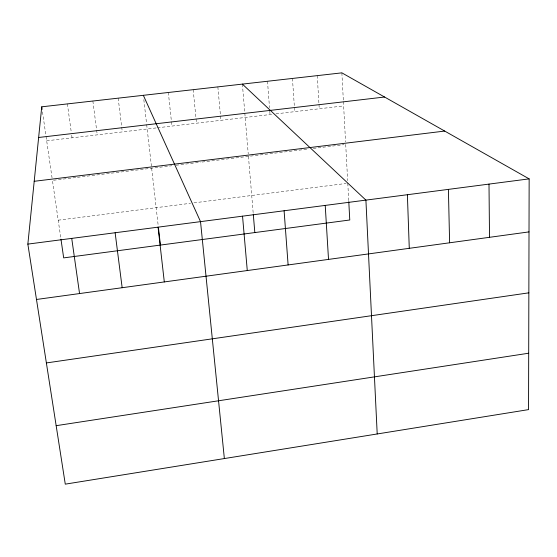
<?xml version="1.0" encoding="UTF-8"?>
<svg xmlns="http://www.w3.org/2000/svg" width="557" height="557" viewBox="0 0 557 557"><rect width="100%" height="100%" fill="white"/><g stroke="black" fill="none" stroke-linecap="round" stroke-linejoin="round"><path stroke-width="0.42" stroke-dasharray="2.79 2.09" d="M58.206 220.189L190.536 203.298M193.961 202.859L346.092 183.448M75.738 177.537L52.428 180.391L60.957 239.148M77.465 177.321L171.862 165.756M176.075 165.241L200.346 162.261M202.073 162.052L297.382 150.376M299.053 150.167L308.251 149.039M313.264 148.427L343.989 144.66M46.677 140.803L156.559 127.894M157.415 127.79L272.589 114.262M275.993 113.858L343.641 105.914M42.478 111.908L45.939 135.706M46.057 136.556L52.052 177.822M67.383 103.908L71.226 131.891M71.693 135.281L72.041 137.823M92.866 101.026L97.245 134.864M118.181 98.164L122.289 131.918M143.831 99.633L146.588 123.814M146.686 124.677L158.299 226.49M168.339 92.49L171.361 120.918M171.452 121.781L171.911 126.091M193.175 89.677L195.98 118.042M196.064 118.906L196.489 123.201M217.857 86.885L220.913 120.333M242.386 84.107L248.234 153.85M248.443 156.371L253.282 214.139M267.499 81.266L269.511 107.731M269.776 111.142L270.034 114.561M292.446 78.44L294.723 111.658M317.232 75.634L318.945 103.679M319.001 104.528L319.258 108.775M341.866 72.849L343.37 100.824M343.411 101.673L345.577 141.951M345.709 144.451L347.659 180.712M347.791 183.225L348.738 200.875"/><path stroke-width="0.84" d="M529.15 178.874L528.551 409.618L65.28 484.151L27.85 244.105L41.74 106.812L341.866 72.849L529.15 178.874L27.85 244.105M56.16 425.68L528.697 353.215M46.377 362.941L528.858 292.829M36.483 299.471L529.011 231.893M34.207 181.297L444.695 131.062M38.635 137.488L384.574 97.022M242.386 84.107L365.907 200.116L377.207 433.966M143.337 95.317L200.527 221.637L224.36 458.557M41.74 106.812L42.109 109.36M60.957 239.148L63.679 257.884L349.768 219.994L348.786 201.718M71.728 238.396L79.554 293.56M115.132 232.749L122.157 287.711M158.39 227.333L160.416 245.073M158.063 227.159L164.308 281.933M242.539 216.172L247.28 270.549M253.282 214.139L254.828 232.568M284.098 210.762L288.115 264.944M325.225 205.408L328.519 259.402M407.383 194.72L409.277 248.325M448.406 189.38L449.61 242.789M488.997 184.095L489.519 237.31"/></g></svg>
